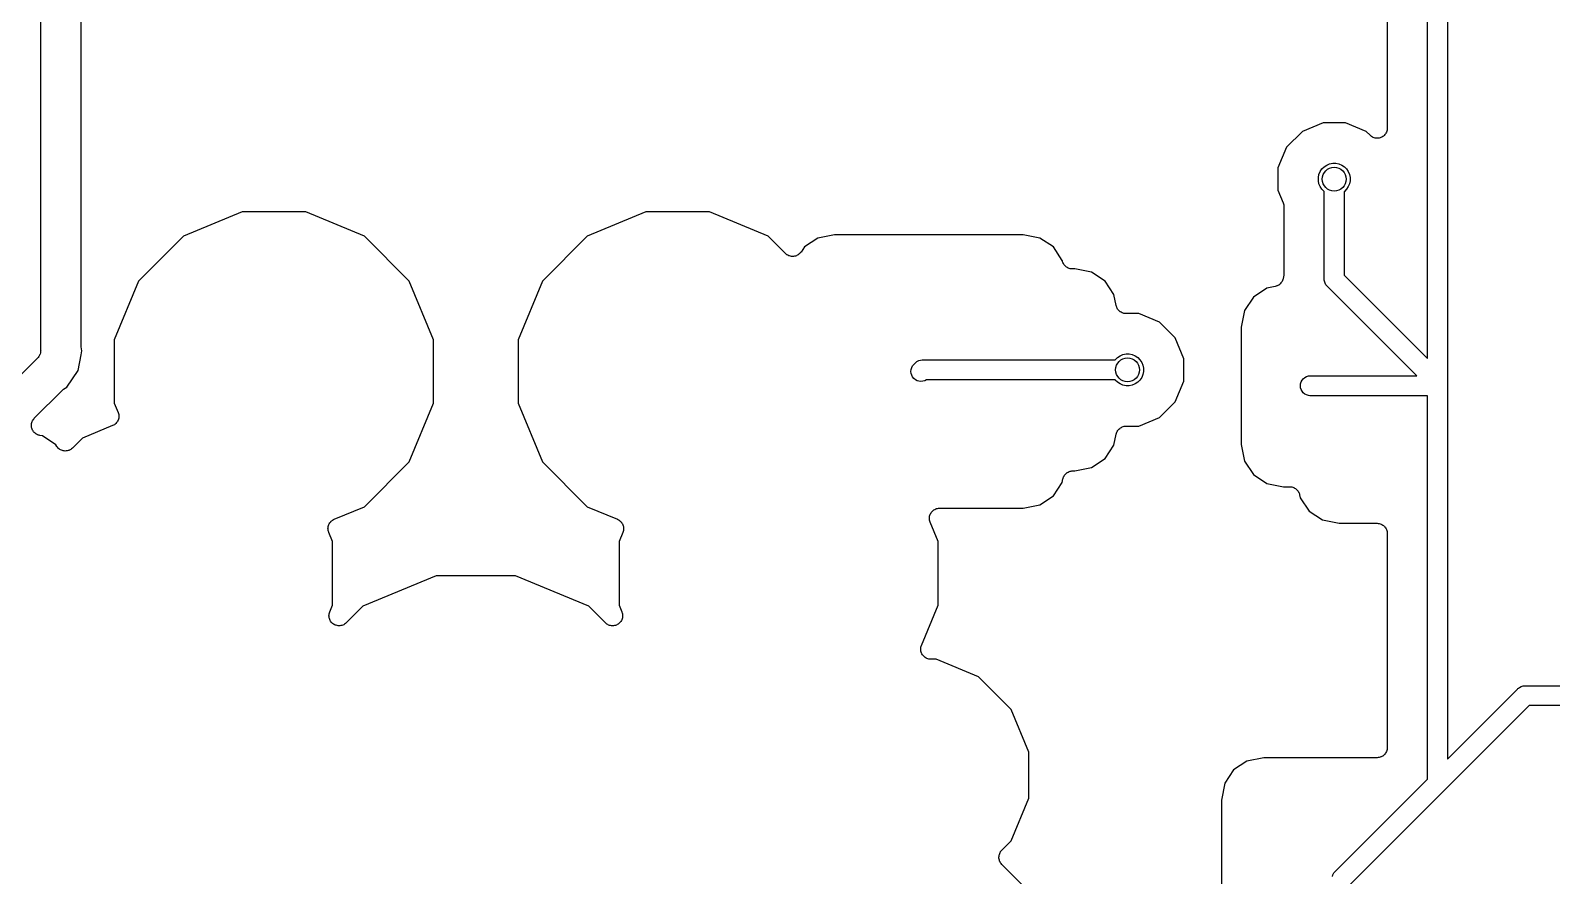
# Model space of a CAD drawing. Extents: x 0.4 to 11.3, y -7.9 to -0.4.
# Drawn here: x 4.523 to 5.277, y -3.518 to -3.1 of the extents above; entities that cross this region are included whole.
import ezdxf

# ---------------------------------------------------------------- set-up
doc = ezdxf.new("R2010")
doc.units = 0
doc.header["$MEASUREMENT"] = 0
doc.layers.add('BLACK', color=7, linetype='CONTINUOUS')

msp = doc.modelspace()

# ---------------------------------------------------------------- linework, layer by layer
at = {"layer": 'BLACK', "linetype": 'CONTINUOUS'}
for p, q in [((5.22539, -2.72645), (5.22539, -3.27377)), ((5.21555, -3.19267), (5.21555, -2.73629)), ((5.19555, -2.83651), (5.19555, -3.148)), ((4.52854, -2.96087), (4.52854, -3.25803)), ((4.54854, -3.25532), (4.54854, -2.96358)), ((5.16375, -3.14535), (5.1535, -3.1496)), ((5.17484, -3.14535), (5.16375, -3.14535)), ((5.18508, -3.1496), (5.17484, -3.14535)), ((5.19544, -3.14904), (5.1953, -3.14949)), ((5.19545, -3.14902), (5.19544, -3.14903)), ((5.19544, -3.14903), (5.19544, -3.14904)), ((5.1955, -3.14854), (5.19545, -3.14902)), ((5.19555, -3.14807), (5.1955, -3.14854)), ((5.19555, -3.148), (5.19555, -3.14805)), ((5.19555, -3.14805), (5.19555, -3.14805)), ((5.19555, -3.14805), (5.19555, -3.14805)), ((5.19555, -3.14805), (5.19555, -3.14807)), ((5.1535, -3.1496), (5.14566, -3.15744)), ((5.18702, -3.15153), (5.18508, -3.1496)), ((5.18738, -3.15184), (5.18702, -3.15153)), ((5.18776, -3.15214), (5.18738, -3.15184)), ((5.18776, -3.15215), (5.18776, -3.15214)), ((5.18777, -3.15215), (5.18776, -3.15215)), ((5.18819, -3.15238), (5.18777, -3.15215)), ((5.18861, -3.15261), (5.18819, -3.15238)), ((5.18862, -3.15261), (5.18861, -3.15261)), ((5.18863, -3.15261), (5.18862, -3.15261)), ((5.18909, -3.15275), (5.18863, -3.15261)), ((5.18955, -3.1529), (5.18909, -3.15275)), ((5.18956, -3.1529), (5.18955, -3.1529)), ((5.18955, -3.1529), (5.18955, -3.1529)), ((5.19004, -3.15295), (5.18956, -3.1529)), ((5.19052, -3.153), (5.19004, -3.15295)), ((5.19053, -3.153), (5.19052, -3.153)), ((5.19101, -3.15295), (5.19053, -3.153)), ((5.19053, -3.153), (5.19053, -3.153)), ((5.19149, -3.15291), (5.19101, -3.15295)), ((5.1915, -3.15291), (5.19149, -3.15291)), ((5.19151, -3.15291), (5.1915, -3.15291)), ((5.19197, -3.15277), (5.19151, -3.15291)), ((5.19242, -3.15263), (5.19197, -3.15277)), ((5.19243, -3.15263), (5.19242, -3.15263)), ((5.19244, -3.15263), (5.19243, -3.15263)), ((5.19287, -3.1524), (5.19244, -3.15263)), ((5.19329, -3.15218), (5.19287, -3.1524)), ((5.1933, -3.15218), (5.19329, -3.15218)), ((5.19368, -3.15187), (5.1933, -3.15217)), ((5.1933, -3.15217), (5.1933, -3.15218)), ((5.19405, -3.15157), (5.19368, -3.15187)), ((5.19406, -3.15156), (5.19405, -3.15157)), ((5.19437, -3.15119), (5.19406, -3.15156)), ((5.19406, -3.15156), (5.19406, -3.15156)), ((5.19468, -3.15082), (5.19437, -3.15119)), ((5.19469, -3.15081), (5.19468, -3.15081)), ((5.19468, -3.15081), (5.19468, -3.15082)), ((5.19492, -3.15039), (5.19469, -3.15081)), ((5.19515, -3.14997), (5.19492, -3.15039)), ((5.1953, -3.14949), (5.19515, -3.14995)), ((5.19515, -3.14995), (5.19515, -3.14996)), ((5.19515, -3.14996), (5.19515, -3.14997)), ((5.14566, -3.15744), (5.14142, -3.16768)), ((5.14142, -3.16768), (5.14142, -3.17877)), ((5.16142, -3.17245), (5.16172, -3.17093)), ((5.16172, -3.17093), (5.16231, -3.1695)), ((5.16231, -3.1695), (5.16318, -3.16821)), ((5.16318, -3.16821), (5.16427, -3.16711)), ((5.16427, -3.16711), (5.16556, -3.16625)), ((5.16556, -3.16625), (5.16699, -3.16566)), ((5.16699, -3.16566), (5.16852, -3.16535)), ((5.16852, -3.16535), (5.17007, -3.16535)), ((5.17007, -3.16535), (5.17159, -3.16566)), ((5.17159, -3.16566), (5.17302, -3.16625)), ((5.17302, -3.16625), (5.17431, -3.16711)), ((5.17431, -3.16711), (5.17541, -3.16821)), ((5.17541, -3.16821), (5.17627, -3.1695)), ((5.17627, -3.1695), (5.17686, -3.17093)), ((5.17686, -3.17093), (5.17717, -3.17245)), ((5.14142, -3.17877), (5.14399, -3.18498)), ((5.16142, -3.174), (5.16142, -3.17245)), ((5.16172, -3.17553), (5.16142, -3.174)), ((5.16231, -3.17696), (5.16172, -3.17553)), ((5.16318, -3.17825), (5.16231, -3.17696)), ((5.16427, -3.17934), (5.16318, -3.17825)), ((5.16437, -3.17941), (5.16427, -3.17934)), ((5.16437, -3.22259), (5.16437, -3.17941)), ((5.17431, -3.17934), (5.17421, -3.17941)), ((5.17421, -3.17941), (5.17421, -3.2208)), ((5.17541, -3.17825), (5.17431, -3.17934)), ((5.17627, -3.17696), (5.17541, -3.17825)), ((5.17686, -3.17553), (5.17627, -3.17696)), ((5.17717, -3.174), (5.17686, -3.17553)), ((5.17717, -3.17245), (5.17717, -3.174)), ((5.14399, -3.18498), (5.14399, -3.18499)), ((5.14399, -3.18499), (5.14399, -3.18499)), ((5.14399, -3.18499), (5.14399, -3.18499)), ((5.14399, -3.18499), (5.14402, -3.18505)), ((5.14402, -3.18505), (5.14414, -3.18549)), ((5.14414, -3.18549), (5.14427, -3.18592)), ((5.14427, -3.18592), (5.14428, -3.18596)), ((5.14428, -3.18596), (5.14429, -3.18598)), ((5.14429, -3.18598), (5.14433, -3.18644)), ((5.14433, -3.18644), (5.14437, -3.1869)), ((5.14437, -3.1869), (5.14437, -3.21989)), ((4.62837, -3.18945), (4.59931, -3.20148)), ((4.65982, -3.18945), (4.62837, -3.18945)), ((4.68888, -3.20148), (4.65982, -3.18945)), ((4.82837, -3.18945), (4.79931, -3.20148)), ((4.85982, -3.18945), (4.82837, -3.18945)), ((4.88888, -3.20148), (4.85982, -3.18945)), ((5.21555, -3.26213), (5.21555, -3.19267)), ((5.21555, -3.19267), (5.21555, -3.19267)), ((4.59931, -3.20148), (4.57707, -3.22372)), ((4.71111, -3.22372), (4.68888, -3.20148)), ((4.79931, -3.20148), (4.77707, -3.22372)), ((4.89748, -3.21009), (4.88888, -3.20148)), ((4.92175, -3.20077), (4.91346, -3.20242)), ((5.01526, -3.20077), (4.92175, -3.20077)), ((5.02355, -3.20242), (5.01526, -3.20077)), ((4.90514, -3.20939), (4.90482, -3.20976)), ((4.90515, -3.20937), (4.90514, -3.20939)), ((4.90518, -3.20933), (4.90515, -3.20937)), ((4.90515, -3.20937), (4.90515, -3.20937)), ((4.90515, -3.20937), (4.90515, -3.20937)), ((4.90684, -3.20684), (4.90518, -3.20933)), ((4.91346, -3.20242), (4.90684, -3.20684)), ((5.03017, -3.20684), (5.02355, -3.20242)), ((5.03459, -3.21346), (5.03017, -3.20684)), ((4.89785, -3.21039), (4.89748, -3.21009)), ((4.89821, -3.21069), (4.89785, -3.21039)), ((4.89822, -3.2107), (4.89821, -3.21069)), ((4.89824, -3.21071), (4.89822, -3.2107)), ((4.89865, -3.21093), (4.89824, -3.21071)), ((4.89907, -3.21116), (4.89865, -3.21093)), ((4.89908, -3.21116), (4.89907, -3.21116)), ((4.8991, -3.21117), (4.89908, -3.21116)), ((4.89955, -3.21131), (4.8991, -3.21117)), ((4.9, -3.21145), (4.89955, -3.21131)), ((4.90001, -3.21145), (4.9, -3.21145)), ((4.90003, -3.21146), (4.90001, -3.21145)), ((4.9005, -3.2115), (4.90003, -3.21146)), ((4.90097, -3.21156), (4.9005, -3.2115)), ((4.90099, -3.21155), (4.90097, -3.21156)), ((4.901, -3.21156), (4.90099, -3.21155)), ((4.90147, -3.21151), (4.901, -3.21156)), ((4.90194, -3.21147), (4.90147, -3.21151)), ((4.90196, -3.21146), (4.90194, -3.21147)), ((4.90197, -3.21146), (4.90196, -3.21146)), ((4.90242, -3.21133), (4.90197, -3.21146)), ((4.90288, -3.2112), (4.90242, -3.21133)), ((4.90289, -3.21119), (4.90288, -3.2112)), ((4.90291, -3.21118), (4.90289, -3.21119)), ((4.90332, -3.21096), (4.90291, -3.21118)), ((4.90374, -3.21075), (4.90332, -3.21096)), ((4.90376, -3.21074), (4.90374, -3.21075)), ((4.90377, -3.21073), (4.90376, -3.21074)), ((4.90413, -3.21044), (4.90377, -3.21073)), ((4.90451, -3.21014), (4.90413, -3.21044)), ((4.90452, -3.21012), (4.90451, -3.21014)), ((4.90453, -3.21012), (4.90452, -3.21012)), ((4.90482, -3.20976), (4.90453, -3.21012)), ((5.03463, -3.21367), (5.03459, -3.21346)), ((5.03477, -3.21413), (5.03463, -3.21367)), ((5.0349, -3.21457), (5.03477, -3.21413)), ((5.03491, -3.21459), (5.0349, -3.21457)), ((5.03491, -3.21461), (5.03491, -3.21459)), ((5.03513, -3.21502), (5.03491, -3.21461)), ((5.03535, -3.21544), (5.03513, -3.21502)), ((5.03536, -3.21545), (5.03535, -3.21544)), ((5.03537, -3.21547), (5.03536, -3.21545)), ((5.03567, -3.21583), (5.03537, -3.21547)), ((5.03596, -3.2162), (5.03567, -3.21583)), ((5.03598, -3.21621), (5.03596, -3.2162)), ((5.03599, -3.21623), (5.03598, -3.21621)), ((5.03635, -3.21652), (5.03599, -3.21623)), ((5.03671, -3.21682), (5.03635, -3.21652)), ((5.03673, -3.21683), (5.03671, -3.21682)), ((5.03674, -3.21685), (5.03673, -3.21683)), ((5.03716, -3.21707), (5.03674, -3.21685)), ((5.03757, -3.21729), (5.03716, -3.21707)), ((4.57707, -3.22372), (4.56504, -3.25278)), ((4.72315, -3.25278), (4.71111, -3.22372)), ((4.77707, -3.22372), (4.76504, -3.25278)), ((5.03758, -3.2173), (5.03757, -3.21729)), ((5.0376, -3.21731), (5.03758, -3.2173)), ((5.03805, -3.21745), (5.0376, -3.21731)), ((5.0385, -3.21759), (5.03805, -3.21745)), ((5.03852, -3.21759), (5.0385, -3.21759)), ((5.03853, -3.2176), (5.03852, -3.21759)), ((5.039, -3.21765), (5.03853, -3.2176)), ((5.03947, -3.2177), (5.039, -3.21765)), ((5.0395, -3.2177), (5.03947, -3.2177)), ((5.03951, -3.2177), (5.0395, -3.2177)), ((5.0395, -3.2177), (5.0395, -3.2177)), ((5.03953, -3.2177), (5.03951, -3.2177)), ((5.04085, -3.2177), (5.03953, -3.2177)), ((5.04914, -3.21935), (5.04085, -3.2177)), ((5.05576, -3.22377), (5.04914, -3.21935)), ((5.06018, -3.23039), (5.05576, -3.22377)), ((5.14287, -3.22468), (5.14258, -3.22504)), ((5.14317, -3.22433), (5.14287, -3.22468)), ((5.14318, -3.22431), (5.14317, -3.22433)), ((5.1432, -3.22429), (5.14318, -3.22431)), ((5.14342, -3.22388), (5.1432, -3.22429)), ((5.14364, -3.22347), (5.14342, -3.22388)), ((5.14365, -3.22345), (5.14364, -3.22347)), ((5.14366, -3.22343), (5.14365, -3.22345)), ((5.1438, -3.22299), (5.14366, -3.22343)), ((5.14394, -3.22254), (5.1438, -3.22299)), ((5.14395, -3.2225), (5.14394, -3.22254)), ((5.14427, -3.22086), (5.14395, -3.22247)), ((5.14395, -3.22247), (5.14395, -3.2225)), ((5.14395, -3.2225), (5.14395, -3.2225)), ((5.14395, -3.2225), (5.14395, -3.2225)), ((5.14432, -3.22041), (5.14427, -3.22086)), ((5.14437, -3.21996), (5.14432, -3.22041)), ((5.14437, -3.21989), (5.14437, -3.21989)), ((5.14437, -3.21989), (5.14437, -3.21989)), ((5.14437, -3.21989), (5.14437, -3.21989)), ((5.14437, -3.21989), (5.14437, -3.21996)), ((5.16435, -3.22283), (5.16437, -3.22259)), ((5.16437, -3.22308), (5.16435, -3.22283)), ((5.16438, -3.22321), (5.16437, -3.22308)), ((5.16444, -3.2238), (5.16438, -3.22321)), ((5.16472, -3.22473), (5.16444, -3.2238)), ((5.16518, -3.22558), (5.16472, -3.22473)), ((5.17421, -3.2208), (5.21555, -3.26213)), ((5.06126, -3.23582), (5.06018, -3.23039)), ((5.12928, -3.23164), (5.12486, -3.23826)), ((5.1359, -3.22722), (5.12928, -3.23164)), ((5.14003, -3.2264), (5.1359, -3.22722)), ((5.14047, -3.22627), (5.14003, -3.2264)), ((5.14092, -3.22614), (5.14047, -3.22627)), ((5.14094, -3.22613), (5.14092, -3.22614)), ((5.14096, -3.22612), (5.14094, -3.22613)), ((5.14137, -3.2259), (5.14096, -3.22612)), ((5.14178, -3.22568), (5.14137, -3.2259)), ((5.1418, -3.22567), (5.14178, -3.22568)), ((5.14182, -3.22566), (5.1418, -3.22567)), ((5.14218, -3.22536), (5.14182, -3.22566)), ((5.14254, -3.22507), (5.14218, -3.22536)), ((5.14256, -3.22506), (5.14254, -3.22507)), ((5.14258, -3.22504), (5.14256, -3.22506)), ((5.16564, -3.22614), (5.16518, -3.22558)), ((5.16579, -3.22633), (5.16564, -3.22614)), ((5.16598, -3.22649), (5.16579, -3.22633)), ((5.21017, -3.27067), (5.16598, -3.22649)), ((5.0614, -3.23627), (5.06126, -3.23582)), ((5.06153, -3.23672), (5.0614, -3.23627)), ((5.06154, -3.23673), (5.06153, -3.23672)), ((5.06154, -3.23675), (5.06154, -3.23673)), ((5.06176, -3.23716), (5.06154, -3.23675)), ((5.06198, -3.23758), (5.06176, -3.23716)), ((5.06199, -3.2376), (5.06198, -3.23758)), ((5.062, -3.23761), (5.06199, -3.2376)), ((5.0623, -3.23797), (5.062, -3.23761)), ((5.06259, -3.23834), (5.0623, -3.23797)), ((5.06261, -3.23835), (5.06259, -3.23834)), ((5.06262, -3.23837), (5.06261, -3.23835)), ((5.06298, -3.23867), (5.06262, -3.23837)), ((5.06334, -3.23897), (5.06298, -3.23867)), ((5.06336, -3.23898), (5.06334, -3.23897)), ((5.06337, -3.23899), (5.06336, -3.23898)), ((5.06378, -3.23921), (5.06337, -3.23899)), ((5.06419, -3.23944), (5.06378, -3.23921)), ((5.06421, -3.23944), (5.06419, -3.23944)), ((5.06423, -3.23945), (5.06421, -3.23944)), ((5.06468, -3.23959), (5.06423, -3.23945)), ((5.06512, -3.23973), (5.06468, -3.23959)), ((5.06514, -3.23974), (5.06512, -3.23973)), ((5.06516, -3.23974), (5.06514, -3.23974)), ((5.06563, -3.23979), (5.06516, -3.23974)), ((5.06609, -3.23984), (5.06563, -3.23979)), ((5.06613, -3.23984), (5.06609, -3.23984)), ((5.06616, -3.23984), (5.06613, -3.23984)), ((5.06613, -3.23984), (5.06613, -3.23984)), ((5.06613, -3.23984), (5.06613, -3.23984)), ((5.07247, -3.23984), (5.06616, -3.23984)), ((5.08272, -3.24409), (5.07247, -3.23984)), ((5.12486, -3.23826), (5.12321, -3.24656)), ((5.09056, -3.25193), (5.08272, -3.24409)), ((5.12321, -3.24656), (5.12321, -3.30463)), ((4.56504, -3.25278), (4.56504, -3.28423)), ((4.72315, -3.28423), (4.72315, -3.25278)), ((4.76504, -3.25278), (4.76504, -3.28423)), ((5.0948, -3.26217), (5.09056, -3.25193)), ((4.52693, -3.26192), (4.47736, -3.31149)), ((4.52712, -3.26176), (4.52693, -3.26192)), ((4.52727, -3.26158), (4.52712, -3.26176)), ((4.52773, -3.26102), (4.52727, -3.26158)), ((4.52727, -3.26158), (4.52727, -3.26158)), ((4.52819, -3.26016), (4.52773, -3.26102)), ((4.52824, -3.26), (4.52819, -3.26016)), ((4.52847, -3.25923), (4.52824, -3.26)), ((4.52854, -3.25851), (4.52847, -3.25923)), ((4.52854, -3.25803), (4.52857, -3.25827)), ((4.52857, -3.25827), (4.52854, -3.25851)), ((4.52854, -3.25851), (4.52854, -3.25851)), ((4.5471, -3.26799), (4.54864, -3.26024)), ((4.54859, -3.25577), (4.54854, -3.25532)), ((4.54863, -3.25623), (4.54859, -3.25577)), ((4.54864, -3.2563), (4.54863, -3.25623)), ((4.54903, -3.25827), (4.54864, -3.2563)), ((4.54864, -3.26024), (4.54903, -3.25827)), ((4.54864, -3.26024), (4.54864, -3.26024)), ((5.06081, -3.2627), (5.06191, -3.2616)), ((5.06191, -3.2616), (5.0632, -3.26074)), ((5.0632, -3.26074), (5.06463, -3.26015)), ((5.06463, -3.26015), (5.06615, -3.25984)), ((5.06615, -3.25984), (5.0677, -3.25984)), ((5.0677, -3.25984), (5.06923, -3.26015)), ((5.06923, -3.26015), (5.07066, -3.26074)), ((5.07066, -3.26074), (5.07195, -3.2616)), ((5.07195, -3.2616), (5.07305, -3.2627)), ((5.0948, -3.27326), (5.0948, -3.26217)), ((4.54159, -3.27623), (4.5471, -3.26799)), ((4.95962, -3.2685), (4.95972, -3.26754)), ((4.95972, -3.26947), (4.95962, -3.2685)), ((4.95972, -3.26754), (4.96, -3.26661)), ((4.96, -3.2704), (4.95972, -3.26947)), ((4.96, -3.26661), (4.96046, -3.26576)), ((4.96046, -3.26576), (4.96092, -3.26519)), ((4.96092, -3.26519), (4.9617, -3.26441)), ((4.9617, -3.26441), (4.96186, -3.26422)), ((4.96186, -3.26422), (4.96261, -3.2636)), ((4.96261, -3.2636), (4.96346, -3.26315)), ((4.96346, -3.26315), (4.96439, -3.26287)), ((4.96439, -3.26287), (4.96511, -3.2628)), ((4.96511, -3.2628), (4.96535, -3.26277)), ((4.96511, -3.2628), (4.96511, -3.2628)), ((4.96535, -3.26277), (4.9656, -3.2628)), ((4.9656, -3.2628), (5.06075, -3.2628)), ((5.06075, -3.2628), (5.06081, -3.2627)), ((5.07305, -3.2627), (5.07391, -3.26399)), ((5.07391, -3.26399), (5.0745, -3.26542)), ((5.0745, -3.27001), (5.07391, -3.27145)), ((5.0745, -3.26542), (5.0748, -3.26694)), ((5.0748, -3.26849), (5.0745, -3.27001)), ((5.0748, -3.26694), (5.0748, -3.26849)), ((4.53957, -3.27764), (4.53992, -3.27735)), ((4.53992, -3.27735), (4.54159, -3.27623)), ((4.96046, -3.27125), (4.96, -3.2704)), ((4.96107, -3.272), (4.96046, -3.27125)), ((4.96182, -3.27262), (4.96107, -3.272)), ((4.96267, -3.27307), (4.96182, -3.27262)), ((4.9636, -3.27335), (4.96267, -3.27307)), ((4.96457, -3.27345), (4.9636, -3.27335)), ((4.96553, -3.27335), (4.96457, -3.27345)), ((4.96646, -3.27307), (4.96553, -3.27335)), ((4.96727, -3.27264), (4.96646, -3.27307)), ((5.06075, -3.27264), (4.96727, -3.27264)), ((5.06081, -3.27274), (5.06075, -3.27264)), ((5.06191, -3.27383), (5.06081, -3.27274)), ((5.0632, -3.27469), (5.06191, -3.27383)), ((5.06463, -3.27529), (5.0632, -3.27469)), ((5.06615, -3.27559), (5.06463, -3.27529)), ((5.0677, -3.27559), (5.06615, -3.27559)), ((5.06923, -3.27529), (5.0677, -3.27559)), ((5.07066, -3.27469), (5.06923, -3.27529)), ((5.07195, -3.27383), (5.07066, -3.27469)), ((5.07305, -3.27274), (5.07195, -3.27383)), ((5.07391, -3.27145), (5.07305, -3.27274)), ((5.09056, -3.28351), (5.0948, -3.27326)), ((5.15254, -3.27559), (5.15263, -3.27463)), ((5.15263, -3.27656), (5.15254, -3.27559)), ((5.15263, -3.27463), (5.15291, -3.2737)), ((5.15291, -3.27748), (5.15263, -3.27656)), ((5.15291, -3.2737), (5.15337, -3.27284)), ((5.15337, -3.27834), (5.15291, -3.27748)), ((5.15337, -3.27284), (5.15398, -3.27209)), ((5.15398, -3.27209), (5.15473, -3.27148)), ((5.15473, -3.27148), (5.15559, -3.27102)), ((5.15559, -3.27102), (5.15652, -3.27074)), ((5.15652, -3.27074), (5.15724, -3.27067)), ((5.15724, -3.27067), (5.21017, -3.27067)), ((5.22539, -3.27377), (5.22542, -3.27402)), ((5.22542, -3.27402), (5.22539, -3.27426)), ((5.22539, -3.27426), (5.22539, -3.46056)), ((4.52542, -3.29172), (4.53916, -3.27797)), ((4.53916, -3.27797), (4.53921, -3.27792)), ((4.53921, -3.27792), (4.53957, -3.27764)), ((4.56504, -3.28423), (4.56692, -3.28878)), ((4.71111, -3.31329), (4.72315, -3.28423)), ((4.76504, -3.28423), (4.77707, -3.31329)), ((5.08272, -3.29135), (5.09056, -3.28351)), ((5.15398, -3.27909), (5.15337, -3.27834)), ((5.15473, -3.2797), (5.15398, -3.27909)), ((5.15559, -3.28016), (5.15473, -3.2797)), ((5.15652, -3.28044), (5.15559, -3.28016)), ((5.15724, -3.28051), (5.15652, -3.28044)), ((5.21555, -3.28051), (5.15724, -3.28051)), ((5.21555, -3.4704), (5.21555, -3.28051)), ((4.52457, -3.29289), (4.5248, -3.29247)), ((4.5248, -3.29246), (4.52481, -3.29245)), ((4.5248, -3.29247), (4.5248, -3.29246)), ((4.52481, -3.29245), (4.52511, -3.29209)), ((4.52511, -3.29209), (4.52542, -3.29172)), ((4.56692, -3.29262), (4.56691, -3.29264)), ((4.56692, -3.28878), (4.56694, -3.28881)), ((4.56706, -3.29217), (4.56692, -3.29262)), ((4.56694, -3.28881), (4.56694, -3.28881)), ((4.56694, -3.28881), (4.56694, -3.28881)), ((4.56694, -3.28881), (4.56695, -3.28884)), ((4.56695, -3.28884), (4.56708, -3.2893)), ((4.5672, -3.29172), (4.56706, -3.29217)), ((4.56708, -3.2893), (4.56721, -3.28975)), ((4.56725, -3.29122), (4.5672, -3.29169)), ((4.5672, -3.29169), (4.5672, -3.29171)), ((4.5672, -3.29171), (4.5672, -3.29172)), ((4.56721, -3.28975), (4.56722, -3.28976)), ((4.56722, -3.28976), (4.56722, -3.28978)), ((4.56722, -3.28978), (4.56726, -3.29025)), ((4.5673, -3.29075), (4.56725, -3.29122)), ((4.56726, -3.29025), (4.5673, -3.29072)), ((4.5673, -3.29072), (4.5673, -3.29073)), ((4.5673, -3.29073), (4.5673, -3.29075)), ((5.07247, -3.29559), (5.08272, -3.29135)), ((4.52395, -3.29521), (4.524, -3.29474)), ((4.52395, -3.29522), (4.52395, -3.29521)), ((4.52395, -3.29524), (4.52395, -3.29522)), ((4.524, -3.2957), (4.52395, -3.29524)), ((4.524, -3.29474), (4.52405, -3.29426)), ((4.52404, -3.29619), (4.524, -3.2957)), ((4.52404, -3.2962), (4.52404, -3.29619)), ((4.52404, -3.29621), (4.52404, -3.2962)), ((4.52418, -3.29665), (4.52404, -3.29621)), ((4.52405, -3.29424), (4.5242, -3.29378)), ((4.52405, -3.29425), (4.52405, -3.29424)), ((4.52405, -3.29426), (4.52405, -3.29425)), ((4.52431, -3.29712), (4.52418, -3.29665)), ((4.5242, -3.29378), (4.52434, -3.29333)), ((4.52432, -3.29713), (4.52431, -3.29712)), ((4.52432, -3.29714), (4.52432, -3.29713)), ((4.52454, -3.29756), (4.52432, -3.29714)), ((4.52434, -3.29331), (4.52457, -3.29289)), ((4.52434, -3.29332), (4.52434, -3.29331)), ((4.52434, -3.29333), (4.52434, -3.29332)), ((4.52477, -3.29799), (4.52454, -3.29756)), ((4.52477, -3.298), (4.52477, -3.29799)), ((4.52478, -3.29801), (4.52477, -3.298)), ((4.52508, -3.29838), (4.52478, -3.29801)), ((4.52538, -3.29875), (4.52508, -3.29838)), ((4.52538, -3.29876), (4.52538, -3.29875)), ((4.52539, -3.29876), (4.52538, -3.29876)), ((4.52576, -3.29907), (4.52539, -3.29876)), ((4.52612, -3.29938), (4.52576, -3.29907)), ((4.52613, -3.29938), (4.52612, -3.29938)), ((4.52614, -3.29939), (4.52613, -3.29938)), ((4.52656, -3.29962), (4.52614, -3.29939)), ((4.52698, -3.29985), (4.52656, -3.29962)), ((4.52699, -3.29985), (4.52698, -3.29985)), ((4.527, -3.29986), (4.52699, -3.29985)), ((4.52745, -3.3), (4.527, -3.29986)), ((4.52791, -3.30014), (4.52745, -3.3)), ((4.52793, -3.30015), (4.52791, -3.30014)), ((4.52798, -3.30016), (4.52793, -3.30015)), ((4.52793, -3.30015), (4.52793, -3.30015)), ((4.52793, -3.30015), (4.52793, -3.30015)), ((4.56422, -3.29531), (4.54931, -3.30148)), ((4.56463, -3.29509), (4.56422, -3.29531)), ((4.56505, -3.29487), (4.56463, -3.29509)), ((4.56506, -3.29486), (4.56505, -3.29487)), ((4.56508, -3.29485), (4.56506, -3.29486)), ((4.56544, -3.29455), (4.56508, -3.29485)), ((4.56581, -3.29426), (4.56544, -3.29455)), ((4.56582, -3.29424), (4.56581, -3.29426)), ((4.56583, -3.29423), (4.56582, -3.29424)), ((4.56613, -3.29387), (4.56583, -3.29423)), ((4.56643, -3.29351), (4.56613, -3.29387)), ((4.56644, -3.29349), (4.56643, -3.29351)), ((4.56645, -3.29348), (4.56644, -3.29349)), ((4.56668, -3.29307), (4.56645, -3.29348)), ((4.5669, -3.29265), (4.56668, -3.29307)), ((4.56691, -3.29264), (4.5669, -3.29265)), ((5.06018, -3.30505), (5.06126, -3.29962)), ((5.06126, -3.29959), (5.06127, -3.29958)), ((5.06126, -3.29962), (5.06126, -3.29959)), ((5.06126, -3.29959), (5.06126, -3.29959)), ((5.06127, -3.29955), (5.06142, -3.2991)), ((5.06127, -3.29958), (5.06127, -3.29955)), ((5.06142, -3.2991), (5.06155, -3.29865)), ((5.06155, -3.29865), (5.06156, -3.29864)), ((5.06156, -3.29864), (5.06157, -3.29862)), ((5.06157, -3.29862), (5.0618, -3.2982)), ((5.0618, -3.2982), (5.06202, -3.29779)), ((5.06202, -3.29779), (5.06203, -3.29778)), ((5.06203, -3.29778), (5.06204, -3.29776)), ((5.06204, -3.29776), (5.06234, -3.2974)), ((5.06234, -3.2974), (5.06264, -3.29704)), ((5.06264, -3.29704), (5.06265, -3.29703)), ((5.06265, -3.29703), (5.06267, -3.29702)), ((5.06267, -3.29702), (5.06303, -3.29672)), ((5.06303, -3.29672), (5.0634, -3.29643)), ((5.0634, -3.29643), (5.06341, -3.29642)), ((5.06341, -3.29642), (5.06343, -3.2964)), ((5.06343, -3.2964), (5.06385, -3.29619)), ((5.06385, -3.29619), (5.06426, -3.29597)), ((5.06426, -3.29597), (5.06428, -3.29596)), ((5.06428, -3.29596), (5.06429, -3.29595)), ((5.06429, -3.29595), (5.06475, -3.29582)), ((5.06475, -3.29582), (5.06519, -3.29569)), ((5.06519, -3.29569), (5.06521, -3.29568)), ((5.06521, -3.29568), (5.06523, -3.29568)), ((5.06523, -3.29568), (5.0657, -3.29564)), ((5.0657, -3.29564), (5.06616, -3.29559)), ((5.06616, -3.29559), (5.07247, -3.29559)), ((4.52946, -3.30045), (4.52798, -3.30016)), ((4.53607, -3.30487), (4.52946, -3.30045)), ((4.53663, -3.30571), (4.53607, -3.30487)), ((4.53693, -3.30608), (4.53663, -3.30571)), ((4.53723, -3.30645), (4.53693, -3.30608)), ((4.53724, -3.30646), (4.53723, -3.30645)), ((4.53725, -3.30647), (4.53724, -3.30646)), ((4.53762, -3.30677), (4.53725, -3.30647)), ((4.53798, -3.30707), (4.53762, -3.30677)), ((4.53799, -3.30708), (4.53798, -3.30707)), ((4.53801, -3.30709), (4.53799, -3.30708)), ((4.53842, -3.30731), (4.53801, -3.30709)), ((4.53884, -3.30754), (4.53842, -3.30731)), ((4.53885, -3.30754), (4.53884, -3.30754)), ((4.53887, -3.30755), (4.53885, -3.30754)), ((4.53932, -3.30769), (4.53887, -3.30755)), ((4.54265, -3.30758), (4.5422, -3.30771)), ((4.54266, -3.30757), (4.54265, -3.30758)), ((4.54268, -3.30757), (4.54266, -3.30757)), ((4.5431, -3.30735), (4.54268, -3.30757)), ((4.54351, -3.30713), (4.5431, -3.30735)), ((4.54353, -3.30712), (4.54351, -3.30713)), ((4.54354, -3.30711), (4.54353, -3.30712)), ((4.54391, -3.30682), (4.54354, -3.30711)), ((4.54428, -3.30652), (4.54391, -3.30682)), ((4.5443, -3.3065), (4.54428, -3.30652)), ((4.54433, -3.30647), (4.5443, -3.3065)), ((4.5443, -3.3065), (4.5443, -3.3065)), ((4.5443, -3.3065), (4.5443, -3.3065)), ((4.54931, -3.30148), (4.54433, -3.30647)), ((5.05576, -3.31166), (5.06018, -3.30505)), ((5.12321, -3.30463), (5.12486, -3.31292)), ((4.53977, -3.30783), (4.53932, -3.30769)), ((4.53978, -3.30783), (4.53977, -3.30783)), ((4.5398, -3.30784), (4.53978, -3.30783)), ((4.54027, -3.30788), (4.5398, -3.30784)), ((4.54074, -3.30793), (4.54027, -3.30788)), ((4.54075, -3.30793), (4.54074, -3.30793)), ((4.54077, -3.30793), (4.54075, -3.30793)), ((4.54124, -3.30789), (4.54077, -3.30793)), ((4.54171, -3.30785), (4.54124, -3.30789)), ((4.54173, -3.30785), (4.54171, -3.30785)), ((4.54174, -3.30784), (4.54173, -3.30785)), ((4.5422, -3.30771), (4.54174, -3.30784)), ((4.68888, -3.33552), (4.71111, -3.31329)), ((4.77707, -3.31329), (4.79931, -3.33552)), ((5.04914, -3.31608), (5.05576, -3.31166)), ((5.12486, -3.31292), (5.12928, -3.31954)), ((5.03459, -3.32355), (5.03494, -3.32176)), ((5.03494, -3.32176), (5.03495, -3.32173)), ((5.03495, -3.32173), (5.03496, -3.32169)), ((5.03495, -3.32173), (5.03495, -3.32173)), ((5.03495, -3.32173), (5.03495, -3.32173)), ((5.03496, -3.32169), (5.0351, -3.32124)), ((5.0351, -3.32124), (5.03524, -3.3208)), ((5.03524, -3.3208), (5.03525, -3.32078)), ((5.03525, -3.32076), (5.03548, -3.32035)), ((5.03525, -3.32078), (5.03525, -3.32076)), ((5.03548, -3.32035), (5.0357, -3.31994)), ((5.0357, -3.31994), (5.03572, -3.31992)), ((5.03572, -3.31992), (5.03573, -3.31991)), ((5.03573, -3.31991), (5.03603, -3.31955)), ((5.03603, -3.31955), (5.03633, -3.31919)), ((5.03633, -3.31919), (5.03634, -3.31917)), ((5.03634, -3.31917), (5.03635, -3.31916)), ((5.03635, -3.31916), (5.03672, -3.31887)), ((5.03672, -3.31887), (5.03708, -3.31857)), ((5.03708, -3.31857), (5.0371, -3.31856)), ((5.0371, -3.31856), (5.03711, -3.31855)), ((5.03711, -3.31855), (5.03753, -3.31833)), ((5.03753, -3.31833), (5.03794, -3.31811)), ((5.03794, -3.31811), (5.03796, -3.31811)), ((5.03796, -3.31811), (5.03798, -3.3181)), ((5.03798, -3.3181), (5.03843, -3.31796)), ((5.03843, -3.31796), (5.03888, -3.31783)), ((5.03888, -3.31783), (5.0389, -3.31783)), ((5.0389, -3.31783), (5.03892, -3.31782)), ((5.03892, -3.31782), (5.03938, -3.31778)), ((5.03938, -3.31778), (5.03985, -3.31773)), ((5.03985, -3.31773), (5.04085, -3.31773)), ((5.04085, -3.31773), (5.04914, -3.31608)), ((5.12928, -3.31954), (5.1359, -3.32396)), ((5.02355, -3.33459), (5.03017, -3.33017)), ((5.03017, -3.33017), (5.03459, -3.32355)), ((5.1359, -3.32396), (5.14419, -3.32561)), ((5.14419, -3.32561), (5.14724, -3.32561)), ((5.14724, -3.32561), (5.14727, -3.32561)), ((5.14727, -3.32561), (5.14727, -3.32561)), ((5.14727, -3.32561), (5.14727, -3.32561)), ((5.14727, -3.32561), (5.14731, -3.32561)), ((5.14731, -3.32561), (5.14777, -3.32566)), ((5.14777, -3.32566), (5.14824, -3.32571)), ((5.14824, -3.32571), (5.14826, -3.32571)), ((5.14826, -3.32571), (5.14828, -3.32572)), ((5.14828, -3.32572), (5.14873, -3.32586)), ((5.14873, -3.32586), (5.14917, -3.326)), ((5.14917, -3.326), (5.14919, -3.32601)), ((5.14919, -3.32601), (5.14921, -3.32601)), ((5.14921, -3.32601), (5.14962, -3.32624)), ((5.14962, -3.32624), (5.15003, -3.32646)), ((5.15003, -3.32646), (5.15005, -3.32647)), ((5.15005, -3.32647), (5.15006, -3.32648)), ((5.15006, -3.32648), (5.15042, -3.32678)), ((5.15042, -3.32678), (5.15078, -3.32708)), ((5.15078, -3.32708), (5.1508, -3.3271)), ((5.1508, -3.3271), (5.15081, -3.32711)), ((5.15081, -3.32711), (5.1511, -3.32747)), ((5.1511, -3.32747), (5.1514, -3.32784)), ((5.1514, -3.32784), (5.15141, -3.32785)), ((5.15141, -3.32785), (5.15142, -3.32787)), ((5.15142, -3.32787), (5.15164, -3.32829)), ((5.15164, -3.32829), (5.15186, -3.3287)), ((5.15186, -3.3287), (5.15186, -3.32872)), ((5.15186, -3.32872), (5.15187, -3.32873)), ((5.15187, -3.32873), (5.15201, -3.32918)), ((5.15201, -3.32918), (5.15214, -3.32963)), ((5.15214, -3.32963), (5.15242, -3.33103)), ((4.67397, -3.3417), (4.68888, -3.33552)), ((4.79931, -3.33552), (4.81422, -3.3417)), ((4.96996, -3.33805), (4.97026, -3.33769)), ((4.97026, -3.33769), (4.97027, -3.33768)), ((4.97027, -3.33768), (4.97028, -3.33767)), ((4.97028, -3.33767), (4.97064, -3.33738)), ((4.97064, -3.33738), (4.97101, -3.33707)), ((4.97101, -3.33707), (4.97103, -3.33707)), ((4.97103, -3.33707), (4.97104, -3.33706)), ((4.97104, -3.33706), (4.97145, -3.33684)), ((4.97145, -3.33684), (4.97188, -3.33662)), ((4.97188, -3.33662), (4.97189, -3.33661)), ((4.97189, -3.33661), (4.9719, -3.33661)), ((4.9719, -3.33661), (4.97236, -3.33647)), ((4.97236, -3.33647), (4.97281, -3.33633)), ((4.97281, -3.33633), (4.97282, -3.33633)), ((4.97282, -3.33633), (4.97284, -3.33633)), ((4.97284, -3.33633), (4.97331, -3.33628)), ((4.97331, -3.33628), (4.97378, -3.33624)), ((4.97378, -3.33624), (5.01526, -3.33624)), ((5.01526, -3.33624), (5.02355, -3.33459)), ((5.15242, -3.33103), (5.15684, -3.33765)), ((5.15684, -3.33765), (5.16346, -3.34207)), ((4.67094, -3.34579), (4.67099, -3.34532)), ((4.67099, -3.34529), (4.67113, -3.34484)), ((4.67099, -3.3453), (4.67099, -3.34529)), ((4.67099, -3.34532), (4.67099, -3.3453)), ((4.67113, -3.34484), (4.67127, -3.34439)), ((4.67127, -3.34439), (4.67128, -3.34437)), ((4.67128, -3.34437), (4.67129, -3.34435)), ((4.67129, -3.34435), (4.67151, -3.34394)), ((4.67151, -3.34394), (4.67173, -3.34353)), ((4.67173, -3.34353), (4.67175, -3.34351)), ((4.67175, -3.3435), (4.67205, -3.34314)), ((4.67175, -3.34351), (4.67175, -3.3435)), ((4.67205, -3.34314), (4.67236, -3.34277)), ((4.67236, -3.34277), (4.67237, -3.34276)), ((4.67237, -3.34276), (4.67238, -3.34275)), ((4.67238, -3.34275), (4.67274, -3.34246)), ((4.67274, -3.34246), (4.67311, -3.34216)), ((4.67311, -3.34216), (4.67313, -3.34215)), ((4.67313, -3.34215), (4.67314, -3.34214)), ((4.67314, -3.34214), (4.67355, -3.34192)), ((4.67355, -3.34192), (4.67397, -3.3417)), ((4.81422, -3.3417), (4.81425, -3.34171)), ((4.81425, -3.34171), (4.81425, -3.34171)), ((4.81425, -3.34171), (4.81425, -3.34171)), ((4.81425, -3.34171), (4.81428, -3.34172)), ((4.81428, -3.34172), (4.81469, -3.34195)), ((4.81469, -3.34195), (4.81511, -3.34218)), ((4.81511, -3.34218), (4.81512, -3.34219)), ((4.81512, -3.34219), (4.81514, -3.3422)), ((4.81514, -3.3422), (4.81549, -3.3425)), ((4.81549, -3.3425), (4.81586, -3.3428)), ((4.81586, -3.3428), (4.81587, -3.34281)), ((4.81587, -3.34281), (4.81588, -3.34282)), ((4.81588, -3.34282), (4.81617, -3.34319)), ((4.81617, -3.34319), (4.81647, -3.34356)), ((4.81647, -3.34356), (4.81648, -3.34357)), ((4.81648, -3.34357), (4.81649, -3.34359)), ((4.81649, -3.34359), (4.81671, -3.344)), ((4.81671, -3.344), (4.81693, -3.34442)), ((4.81693, -3.34442), (4.81694, -3.34444)), ((4.81694, -3.34444), (4.81694, -3.34445)), ((4.81694, -3.34445), (4.81708, -3.3449)), ((4.81708, -3.3449), (4.81721, -3.34535)), ((4.81721, -3.34535), (4.81721, -3.34537)), ((4.96878, -3.34118), (4.96883, -3.34071)), ((4.96878, -3.34119), (4.96878, -3.34118)), ((4.96878, -3.3412), (4.96878, -3.34119)), ((4.96882, -3.34167), (4.96878, -3.3412)), ((4.96886, -3.34215), (4.96882, -3.34167)), ((4.96883, -3.34071), (4.96888, -3.34023)), ((4.96887, -3.34216), (4.96886, -3.34215)), ((4.96887, -3.34217), (4.96887, -3.34216)), ((4.969, -3.34262), (4.96887, -3.34217)), ((4.96888, -3.34023), (4.96889, -3.34022)), ((4.96889, -3.34021), (4.96903, -3.33976)), ((4.96889, -3.34022), (4.96889, -3.34021)), ((4.96914, -3.34309), (4.969, -3.34262)), ((4.96903, -3.33976), (4.96917, -3.3393)), ((4.96914, -3.34311), (4.96914, -3.34309)), ((4.96915, -3.34311), (4.96914, -3.34311)), ((4.96916, -3.34315), (4.96915, -3.34311)), ((4.96915, -3.34311), (4.96915, -3.34311)), ((4.97315, -3.35278), (4.96916, -3.34315)), ((4.96917, -3.3393), (4.96918, -3.33929)), ((4.96918, -3.33928), (4.96941, -3.33886)), ((4.96918, -3.33929), (4.96918, -3.33928)), ((4.96941, -3.33886), (4.96964, -3.33844)), ((4.96964, -3.33843), (4.96965, -3.33842)), ((4.96964, -3.33844), (4.96964, -3.33843)), ((4.96965, -3.33842), (4.96996, -3.33805)), ((5.16346, -3.34207), (5.17175, -3.34372)), ((5.17175, -3.34372), (5.19055, -3.34372)), ((5.19055, -3.34372), (5.19058, -3.34372)), ((5.19058, -3.34372), (5.19059, -3.34372)), ((5.19059, -3.34372), (5.19059, -3.34372)), ((5.19059, -3.34372), (5.19062, -3.34372)), ((5.19062, -3.34372), (5.19109, -3.34377)), ((5.19109, -3.34377), (5.19156, -3.34382)), ((5.19156, -3.34382), (5.19157, -3.34383)), ((5.19157, -3.34383), (5.19159, -3.34383)), ((5.19159, -3.34383), (5.19204, -3.34397)), ((5.19204, -3.34397), (5.19249, -3.34411)), ((5.19249, -3.34411), (5.1925, -3.34412)), ((5.1925, -3.34412), (5.19252, -3.34412)), ((5.19252, -3.34412), (5.19293, -3.34435)), ((5.19293, -3.34435), (5.19335, -3.34457)), ((5.19335, -3.34457), (5.19336, -3.34458)), ((5.19336, -3.34458), (5.19338, -3.34459)), ((5.19338, -3.34459), (5.19374, -3.34489)), ((5.19374, -3.34489), (5.1941, -3.34519)), ((5.1941, -3.34519), (5.19411, -3.34521)), ((5.19411, -3.34521), (5.19412, -3.34522)), ((5.19412, -3.34522), (5.19442, -3.34559)), ((4.67088, -3.34629), (4.67089, -3.34627)), ((4.67093, -3.34676), (4.67088, -3.34629)), ((4.67089, -3.34626), (4.67094, -3.34579)), ((4.67089, -3.34627), (4.67089, -3.34626)), ((4.67097, -3.34723), (4.67093, -3.34676)), ((4.67097, -3.34724), (4.67097, -3.34723)), ((4.67098, -3.34726), (4.67097, -3.34724)), ((4.67111, -3.34771), (4.67098, -3.34726)), ((4.67124, -3.34817), (4.67111, -3.34771)), ((4.67125, -3.3482), (4.67124, -3.34817)), ((4.67127, -3.34823), (4.67125, -3.3482)), ((4.67125, -3.3482), (4.67125, -3.3482)), ((4.67125, -3.3482), (4.67125, -3.3482)), ((4.67315, -3.35278), (4.67127, -3.34823)), ((4.67315, -3.38423), (4.67315, -3.35278)), ((4.81692, -3.34823), (4.81504, -3.35278)), ((4.81504, -3.35278), (4.81504, -3.38423)), ((4.81706, -3.34778), (4.81692, -3.34823)), ((4.8172, -3.34733), (4.81706, -3.34778)), ((4.81721, -3.3473), (4.8172, -3.34731)), ((4.8172, -3.34731), (4.8172, -3.34733)), ((4.81721, -3.34537), (4.81722, -3.34539)), ((4.81725, -3.34683), (4.81721, -3.3473)), ((4.81722, -3.34539), (4.81726, -3.34585)), ((4.8173, -3.34636), (4.81725, -3.34683)), ((4.81726, -3.34585), (4.8173, -3.34633)), ((4.8173, -3.34633), (4.8173, -3.34634)), ((4.8173, -3.34634), (4.8173, -3.34636)), ((4.97315, -3.38423), (4.97315, -3.35278)), ((5.19442, -3.34559), (5.19472, -3.34595)), ((5.19472, -3.34595), (5.19472, -3.34597)), ((5.19472, -3.34597), (5.19473, -3.34598)), ((5.19473, -3.34598), (5.19495, -3.3464)), ((5.19495, -3.3464), (5.19517, -3.34681)), ((5.19517, -3.34681), (5.19518, -3.34683)), ((5.19518, -3.34683), (5.19519, -3.34685)), ((5.19519, -3.34685), (5.19532, -3.3473)), ((5.19532, -3.3473), (5.19546, -3.34775)), ((5.19546, -3.34775), (5.19546, -3.34776)), ((5.19546, -3.34776), (5.19546, -3.34778)), ((5.19546, -3.34778), (5.19551, -3.34825)), ((5.19551, -3.34825), (5.19555, -3.34872)), ((5.19555, -3.34872), (5.19555, -3.45483)), ((4.72445, -3.36976), (4.68816, -3.3848)), ((4.76374, -3.36976), (4.72445, -3.36976)), ((4.80003, -3.3848), (4.76374, -3.36976)), ((4.67137, -3.3895), (4.67142, -3.38901)), ((4.67137, -3.38951), (4.67137, -3.3895)), ((4.67137, -3.3895), (4.67137, -3.3895)), ((4.67142, -3.39), (4.67137, -3.38951)), ((4.67142, -3.38901), (4.67147, -3.38854)), ((4.67146, -3.39047), (4.67142, -3.39)), ((4.67147, -3.39048), (4.67146, -3.39047)), ((4.67146, -3.39047), (4.67146, -3.39047)), ((4.67147, -3.38853), (4.67161, -3.38807)), ((4.67147, -3.38854), (4.67147, -3.38853)), ((4.67147, -3.38853), (4.67147, -3.38853)), ((4.6716, -3.39094), (4.67147, -3.39048)), ((4.67161, -3.38807), (4.67175, -3.3876)), ((4.67175, -3.3876), (4.67315, -3.38423)), ((4.68816, -3.3848), (4.67991, -3.39305)), ((4.80828, -3.39305), (4.80003, -3.3848)), ((4.81504, -3.38423), (4.81644, -3.3876)), ((4.81644, -3.3876), (4.81646, -3.38766)), ((4.81646, -3.38766), (4.81646, -3.38766)), ((4.81646, -3.38766), (4.81646, -3.38766)), ((4.81646, -3.38766), (4.81646, -3.38767)), ((4.81646, -3.38767), (4.8166, -3.38813)), ((4.81671, -3.39055), (4.81657, -3.391)), ((4.8166, -3.38813), (4.81673, -3.3886)), ((4.81677, -3.39005), (4.81671, -3.39054)), ((4.81671, -3.39054), (4.81671, -3.39054)), ((4.81671, -3.39054), (4.81671, -3.39055)), ((4.81673, -3.3886), (4.81673, -3.3886)), ((4.81673, -3.3886), (4.81673, -3.3886)), ((4.81673, -3.3886), (4.81677, -3.38908)), ((4.81677, -3.38908), (4.81682, -3.38957)), ((4.81682, -3.38958), (4.81677, -3.39005)), ((4.81682, -3.38957), (4.81682, -3.38957)), ((4.81682, -3.38957), (4.81682, -3.38958)), ((4.96488, -3.40419), (4.97315, -3.38423)), ((4.67174, -3.39141), (4.6716, -3.39094)), ((4.67175, -3.39141), (4.67174, -3.39141)), ((4.67174, -3.39141), (4.67174, -3.39141)), ((4.67197, -3.39183), (4.67175, -3.39141)), ((4.6722, -3.39227), (4.67197, -3.39183)), ((4.6722, -3.39228), (4.6722, -3.39227)), ((4.6722, -3.39227), (4.6722, -3.39227)), ((4.6725, -3.39264), (4.6722, -3.39228)), ((4.67281, -3.39303), (4.6725, -3.39264)), ((4.67282, -3.39303), (4.67281, -3.39303)), ((4.67281, -3.39303), (4.67281, -3.39303)), ((4.67319, -3.39334), (4.67282, -3.39303)), ((4.67356, -3.39365), (4.67319, -3.39334)), ((4.67357, -3.39366), (4.67356, -3.39365)), ((4.67356, -3.39365), (4.67356, -3.39365)), ((4.67399, -3.39389), (4.67357, -3.39366)), ((4.67442, -3.39412), (4.67399, -3.39389)), ((4.67443, -3.39412), (4.67442, -3.39412)), ((4.67442, -3.39412), (4.67442, -3.39412)), ((4.67488, -3.39426), (4.67443, -3.39412)), ((4.67535, -3.39441), (4.67488, -3.39426)), ((4.67536, -3.39441), (4.67535, -3.39441)), ((4.67535, -3.39441), (4.67535, -3.39441)), ((4.67584, -3.39446), (4.67536, -3.39441)), ((4.67632, -3.39452), (4.67584, -3.39446)), ((4.67633, -3.39452), (4.67632, -3.39452)), ((4.67632, -3.39452), (4.67632, -3.39452)), ((4.67681, -3.39447), (4.67633, -3.39452)), ((4.67729, -3.39443), (4.67681, -3.39447)), ((4.6773, -3.39443), (4.67729, -3.39443)), ((4.67776, -3.39429), (4.6773, -3.39443)), ((4.6773, -3.39443), (4.6773, -3.39443)), ((4.67823, -3.39416), (4.67776, -3.39429)), ((4.67824, -3.39416), (4.67823, -3.39416)), ((4.67823, -3.39416), (4.67823, -3.39416)), ((4.67866, -3.39394), (4.67824, -3.39416)), ((4.67909, -3.39371), (4.67866, -3.39394)), ((4.6791, -3.39371), (4.67909, -3.39371)), ((4.67947, -3.39341), (4.6791, -3.3937)), ((4.6791, -3.3937), (4.6791, -3.39371)), ((4.67986, -3.3931), (4.67947, -3.39341)), ((4.67991, -3.39305), (4.67986, -3.39309)), ((4.67986, -3.39309), (4.67986, -3.39309)), ((4.67986, -3.39309), (4.67986, -3.39309)), ((4.67986, -3.39309), (4.67986, -3.3931)), ((4.80866, -3.39336), (4.80828, -3.39305)), ((4.80903, -3.39367), (4.80866, -3.39336)), ((4.80904, -3.39367), (4.80903, -3.39367)), ((4.80903, -3.39367), (4.80903, -3.39367)), ((4.80946, -3.3939), (4.80904, -3.39367)), ((4.80989, -3.39413), (4.80946, -3.3939)), ((4.8099, -3.39413), (4.80989, -3.39413)), ((4.80989, -3.39413), (4.80989, -3.39413)), ((4.81037, -3.39428), (4.8099, -3.39413)), ((4.81082, -3.39442), (4.81037, -3.39428)), ((4.81083, -3.39442), (4.81082, -3.39442)), ((4.81082, -3.39442), (4.81082, -3.39442)), ((4.81132, -3.39447), (4.81083, -3.39442)), ((4.81179, -3.39452), (4.81132, -3.39447)), ((4.8118, -3.39452), (4.81179, -3.39452)), ((4.81227, -3.39447), (4.8118, -3.39452)), ((4.8118, -3.39452), (4.8118, -3.39452)), ((4.81276, -3.39443), (4.81227, -3.39447)), ((4.81277, -3.39442), (4.81276, -3.39443)), ((4.81323, -3.39429), (4.81277, -3.39442)), ((4.81277, -3.39442), (4.81277, -3.39442)), ((4.8137, -3.39415), (4.81323, -3.39429)), ((4.81371, -3.39415), (4.8137, -3.39415)), ((4.8137, -3.39415), (4.8137, -3.39415)), ((4.81415, -3.39391), (4.81371, -3.39415)), ((4.81456, -3.3937), (4.81415, -3.39391)), ((4.81457, -3.39369), (4.81456, -3.3937)), ((4.81497, -3.39337), (4.81457, -3.39369)), ((4.81457, -3.39369), (4.81457, -3.39369)), ((4.81532, -3.39308), (4.81497, -3.39337)), ((4.81533, -3.39308), (4.81532, -3.39308)), ((4.81532, -3.39308), (4.81532, -3.39308)), ((4.81565, -3.39269), (4.81533, -3.39308)), ((4.81595, -3.39233), (4.81565, -3.39269)), ((4.81618, -3.3919), (4.81595, -3.39233)), ((4.81595, -3.39233), (4.81595, -3.39233)), ((4.81595, -3.39233), (4.81595, -3.39233)), ((4.81642, -3.39148), (4.81618, -3.3919)), ((4.81657, -3.391), (4.81642, -3.39147)), ((4.81642, -3.39147), (4.81642, -3.39147)), ((4.81642, -3.39147), (4.81642, -3.39148)), ((4.9645, -3.40607), (4.96455, -3.40559)), ((4.96455, -3.40559), (4.9646, -3.40512)), ((4.9646, -3.4051), (4.96474, -3.40464)), ((4.9646, -3.40511), (4.9646, -3.4051)), ((4.9646, -3.40512), (4.9646, -3.40511)), ((4.96474, -3.40464), (4.96488, -3.40419)), ((4.9645, -3.40608), (4.9645, -3.40607)), ((4.9645, -3.40609), (4.9645, -3.40608)), ((4.96455, -3.40657), (4.9645, -3.40609)), ((4.96459, -3.40704), (4.96455, -3.40657)), ((4.96459, -3.40705), (4.96459, -3.40704)), ((4.96459, -3.40706), (4.96459, -3.40705)), ((4.96473, -3.40752), (4.96459, -3.40706)), ((4.96487, -3.40798), (4.96473, -3.40752)), ((4.96487, -3.40799), (4.96487, -3.40798)), ((4.96488, -3.408), (4.96487, -3.40799)), ((4.9651, -3.40842), (4.96488, -3.408)), ((4.96532, -3.40884), (4.9651, -3.40842)), ((4.96533, -3.40885), (4.96532, -3.40884)), ((4.96533, -3.40886), (4.96533, -3.40885)), ((4.96563, -3.40923), (4.96533, -3.40886)), ((4.96593, -3.4096), (4.96563, -3.40923)), ((4.96594, -3.40961), (4.96593, -3.4096)), ((4.96595, -3.40962), (4.96594, -3.40961)), ((4.96632, -3.40992), (4.96595, -3.40962)), ((4.96668, -3.41023), (4.96632, -3.40992)), ((4.96669, -3.41023), (4.96668, -3.41023)), ((4.9667, -3.41024), (4.96669, -3.41023)), ((4.96712, -3.41047), (4.9667, -3.41024)), ((4.96753, -3.4107), (4.96712, -3.41047)), ((4.96754, -3.4107), (4.96753, -3.4107)), ((4.96756, -3.41071), (4.96754, -3.4107)), ((4.96801, -3.41085), (4.96756, -3.41071)), ((4.96846, -3.41099), (4.96801, -3.41085)), ((4.96847, -3.41099), (4.96846, -3.41099)), ((4.96849, -3.411), (4.96847, -3.41099)), ((4.96896, -3.41105), (4.96849, -3.411)), ((4.96943, -3.4111), (4.96896, -3.41105)), ((4.96946, -3.4111), (4.96943, -3.4111)), ((4.9695, -3.4111), (4.96946, -3.4111)), ((4.96946, -3.4111), (4.96946, -3.4111)), ((4.96946, -3.4111), (4.96946, -3.4111)), ((4.97205, -3.4111), (4.9695, -3.4111)), ((4.99315, -3.41984), (4.97205, -3.4111)), ((5.00929, -3.43599), (4.99315, -3.41984)), ((5.22539, -3.46056), (5.26013, -3.42582)), ((5.26013, -3.42582), (5.26028, -3.42564)), ((5.26028, -3.42564), (5.26061, -3.42537)), ((5.26061, -3.42537), (5.26103, -3.42502)), ((5.26103, -3.42502), (5.26189, -3.42457)), ((5.26189, -3.42457), (5.26281, -3.42428)), ((5.26281, -3.42428), (5.26354, -3.42421)), ((5.26354, -3.42421), (5.26378, -3.42419)), ((5.26354, -3.42421), (5.26354, -3.42421)), ((5.26378, -3.42419), (5.26402, -3.42421)), ((5.26402, -3.42421), (5.38952, -3.42421)), ((5.26582, -3.43406), (5.22412, -3.47575)), ((5.38773, -3.43406), (5.26582, -3.43406)), ((5.01803, -3.45709), (5.00929, -3.43599)), ((5.01803, -3.47992), (5.01803, -3.45709)), ((5.19406, -3.45838), (5.19405, -3.4584)), ((5.19407, -3.45837), (5.19406, -3.45838)), ((5.19437, -3.45801), (5.19407, -3.45837)), ((5.19468, -3.45765), (5.19437, -3.45801)), ((5.19469, -3.45763), (5.19468, -3.45765)), ((5.1947, -3.45762), (5.19469, -3.45763)), ((5.19492, -3.45721), (5.1947, -3.45762)), ((5.19515, -3.45679), (5.19492, -3.45721)), ((5.19516, -3.45676), (5.19515, -3.45678)), ((5.19515, -3.45678), (5.19515, -3.45679)), ((5.1953, -3.45631), (5.19516, -3.45676)), ((5.19544, -3.45586), (5.1953, -3.45631)), ((5.19545, -3.45583), (5.19544, -3.45585)), ((5.19544, -3.45585), (5.19544, -3.45586)), ((5.1955, -3.45536), (5.19545, -3.45583)), ((5.19555, -3.4549), (5.1955, -3.45536)), ((5.19555, -3.45483), (5.19555, -3.45486)), ((5.19555, -3.45486), (5.19555, -3.45486)), ((5.19555, -3.45486), (5.19555, -3.45486)), ((5.19555, -3.45486), (5.19555, -3.4549)), ((5.11944, -3.4659), (5.11502, -3.47251)), ((5.12605, -3.46148), (5.11944, -3.4659)), ((5.13435, -3.45983), (5.12605, -3.46148)), ((5.19055, -3.45983), (5.13435, -3.45983)), ((5.19102, -3.45978), (5.19055, -3.45983)), ((5.19149, -3.45974), (5.19102, -3.45978)), ((5.1915, -3.45973), (5.19149, -3.45974)), ((5.19152, -3.45973), (5.1915, -3.45973)), ((5.19197, -3.45959), (5.19152, -3.45973)), ((5.19242, -3.45946), (5.19197, -3.45959)), ((5.19244, -3.45945), (5.19242, -3.45946)), ((5.19246, -3.45945), (5.19244, -3.45945)), ((5.19287, -3.45923), (5.19246, -3.45945)), ((5.19329, -3.45901), (5.19287, -3.45923)), ((5.1933, -3.459), (5.19329, -3.45901)), ((5.19332, -3.45899), (5.1933, -3.459)), ((5.19368, -3.45869), (5.19332, -3.45899)), ((5.19405, -3.4584), (5.19368, -3.45869)), ((5.11502, -3.47251), (5.11337, -3.48081)), ((5.16958, -3.51638), (5.21555, -3.4704)), ((5.00929, -3.50102), (5.01803, -3.47992)), ((5.11337, -3.48081), (5.11337, -3.55856)), ((5.22378, -3.47609), (5.17654, -3.52334)), ((5.22397, -3.47594), (5.22378, -3.47609)), ((5.22412, -3.47575), (5.22397, -3.47594)), ((5.22412, -3.47575), (5.22412, -3.47575)), ((5.22412, -3.47575), (5.22412, -3.47575)), ((5.00466, -3.50565), (5.00929, -3.50102)), ((5.0032, -3.50914), (5.00325, -3.50867)), ((5.0032, -3.50915), (5.0032, -3.50914)), ((5.0032, -3.50917), (5.0032, -3.50915)), ((5.00324, -3.50964), (5.0032, -3.50917)), ((5.00328, -3.51011), (5.00324, -3.50964)), ((5.00325, -3.50867), (5.00329, -3.5082)), ((5.00329, -3.51012), (5.00328, -3.51011)), ((5.00329, -3.5082), (5.0033, -3.50818)), ((5.00329, -3.51014), (5.00329, -3.51012)), ((5.00342, -3.51059), (5.00329, -3.51014)), ((5.0033, -3.50817), (5.00344, -3.50771)), ((5.0033, -3.50818), (5.0033, -3.50817)), ((5.00355, -3.51104), (5.00342, -3.51059)), ((5.00344, -3.50771), (5.00358, -3.50727)), ((5.00356, -3.51106), (5.00355, -3.51104)), ((5.00357, -3.51108), (5.00356, -3.51106)), ((5.00379, -3.51149), (5.00357, -3.51108)), ((5.00358, -3.50727), (5.00359, -3.50725)), ((5.00359, -3.50723), (5.00382, -3.50682)), ((5.00359, -3.50725), (5.00359, -3.50723)), ((5.00382, -3.50682), (5.00404, -3.50641)), ((5.00404, -3.50641), (5.00405, -3.50639)), ((5.00405, -3.50639), (5.00406, -3.50638)), ((5.00406, -3.50638), (5.00436, -3.50602)), ((5.00436, -3.50602), (5.00466, -3.50565)), ((5.004, -3.51191), (5.00379, -3.51149)), ((5.00401, -3.51192), (5.004, -3.51191)), ((5.00402, -3.51194), (5.00401, -3.51192)), ((5.00432, -3.51231), (5.00402, -3.51194)), ((5.00461, -3.51267), (5.00432, -3.51231)), ((5.00463, -3.5127), (5.00461, -3.51267)), ((5.00464, -3.5127), (5.00463, -3.5127)), ((5.00466, -3.51272), (5.00464, -3.5127)), ((5.00464, -3.5127), (5.00464, -3.5127)), ((5.02371, -3.53177), (5.00466, -3.51272)), ((5.16838, -3.51872), (5.16866, -3.51779)), ((5.16866, -3.51779), (5.16912, -3.51694)), ((5.16912, -3.51694), (5.16958, -3.51638))]:
    msp.add_line(p, q, dxfattribs=at)
at = {"layer": 'BLACK'}
for centre in [(5.16929, -3.17323), (5.06693, -3.26772)]:
    msp.add_circle(centre, 0.00591, dxfattribs=at)

doc.saveas('drawing.dxf')
